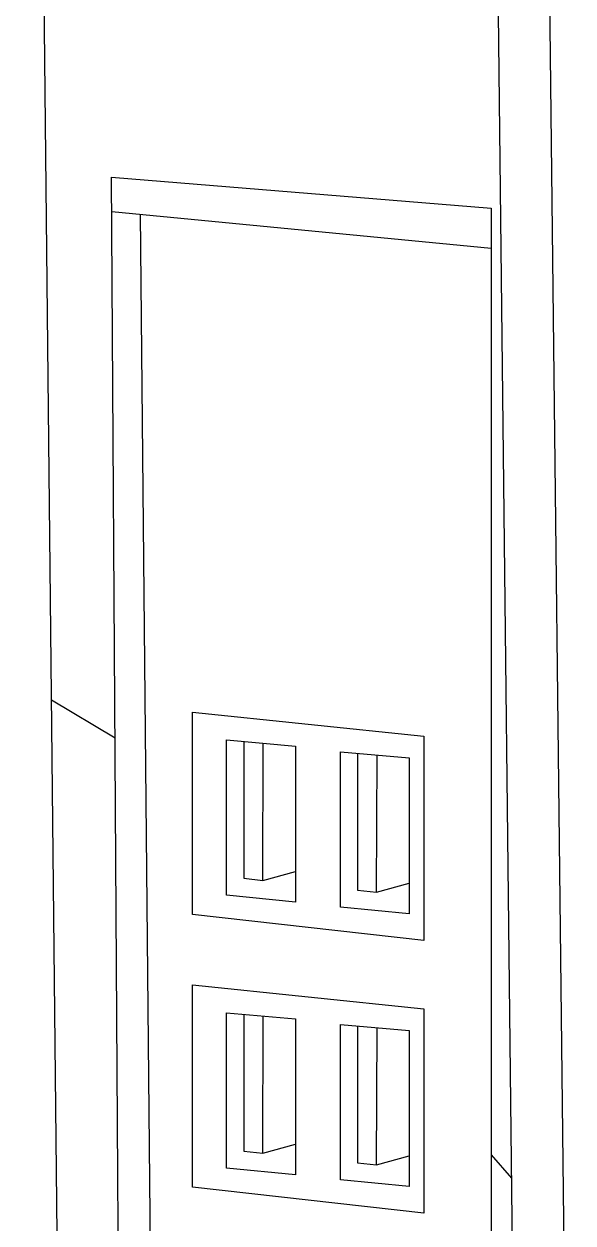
# Model space of a CAD drawing. Header units: millimetres. Extents: x 7106 to 73427, y -466 to 50348.
# Drawn here: x 59887 to 60410, y 23349 to 24491 of the extents above; entities that cross this region are included whole.
import ezdxf

# ---------------------------------------------------------------- set-up
doc = ezdxf.new("R2010")
doc.units = ezdxf.units.MM
doc.layers.add('Cotas', color=1, linetype='Continuous')

# ---------------------------------------------------------------- blocks, each defined once
blk = doc.blocks.new('ESTACIÓN DE TRABAJO VIVOTECK')
at = {"layer": 'Cotas'}
for p, q in [((1082.5, 7560.5), (1169.9, -156.1)), ((274.4, 3450.5), (1011, 3379.5)), ((355, 932.5), (330, 3445.1)), ((157.7, 2503), (280.9, 2429)), ((530.9, 2422), (530.9, 2156.5)), ((567.5, 2152.5), (568.6, 2418.6)), ((751.7, 2399.2), (751.7, 2133.7)), ((788.3, 2129.7), (789.4, 2395.8)), ((567.5, 2152.5), (631, 2170)), ((530.9, 2156.5), (567.5, 2152.5)), ((788.3, 2129.7), (851.8, 2147.2)), ((751.7, 2133.7), (788.3, 2129.7)), ((530.9, 1892.7), (530.9, 1627.2)), ((567.5, 1623.2), (568.6, 1889.4)), ((751.7, 1869.9), (751.7, 1604.4)), ((788.3, 1600.4), (789.4, 1866.5)), ((567.5, 1623.2), (631, 1640.8)), ((530.9, 1627.2), (567.5, 1623.2)), ((788.3, 1600.4), (851.8, 1617.9)), ((1011, 1620), (1050.5, 1574.4)), ((751.7, 1604.4), (788.3, 1600.4))]:
    blk.add_line(p, q, dxfattribs=at)
for points in [[(104, 7624), (982, 7603.5), (1067.6, 66.8), (182.1, 172.4)], [(1011, 775), (290.9, 867.5), (274, 3517), (1011, 3457)], [(431, 2479), (880.5, 2432.5), (880.5, 2036), (431, 2086.5)], [(497.5, 2425), (631, 2413), (631, 2110.5), (497.5, 2123.5)], [(718.3, 2402.2), (851.8, 2390.2), (851.8, 2087.7), (718.3, 2100.7)], [(431, 1949.8), (880.5, 1903.2), (880.5, 1506.8), (431, 1557.2)], [(497.5, 1895.8), (631, 1883.8), (631, 1581.2), (497.5, 1594.2)], [(718.3, 1872.9), (851.8, 1860.9), (851.8, 1558.4), (718.3, 1571.4)]]:
    blk.add_lwpolyline(points, close=True, dxfattribs=at)

msp = doc.modelspace()

# ---------------------------------------------------------------- block references
at = {"layer": 'Cotas', "xscale": 0.490753423482788, "yscale": 0.490753423482788, "zscale": 0.490753423482788}
msp.add_blockref('ESTACIÓN DE TRABAJO VIVOTECK', (59835.5, 22619), dxfattribs=at)

doc.saveas('drawing.dxf')
